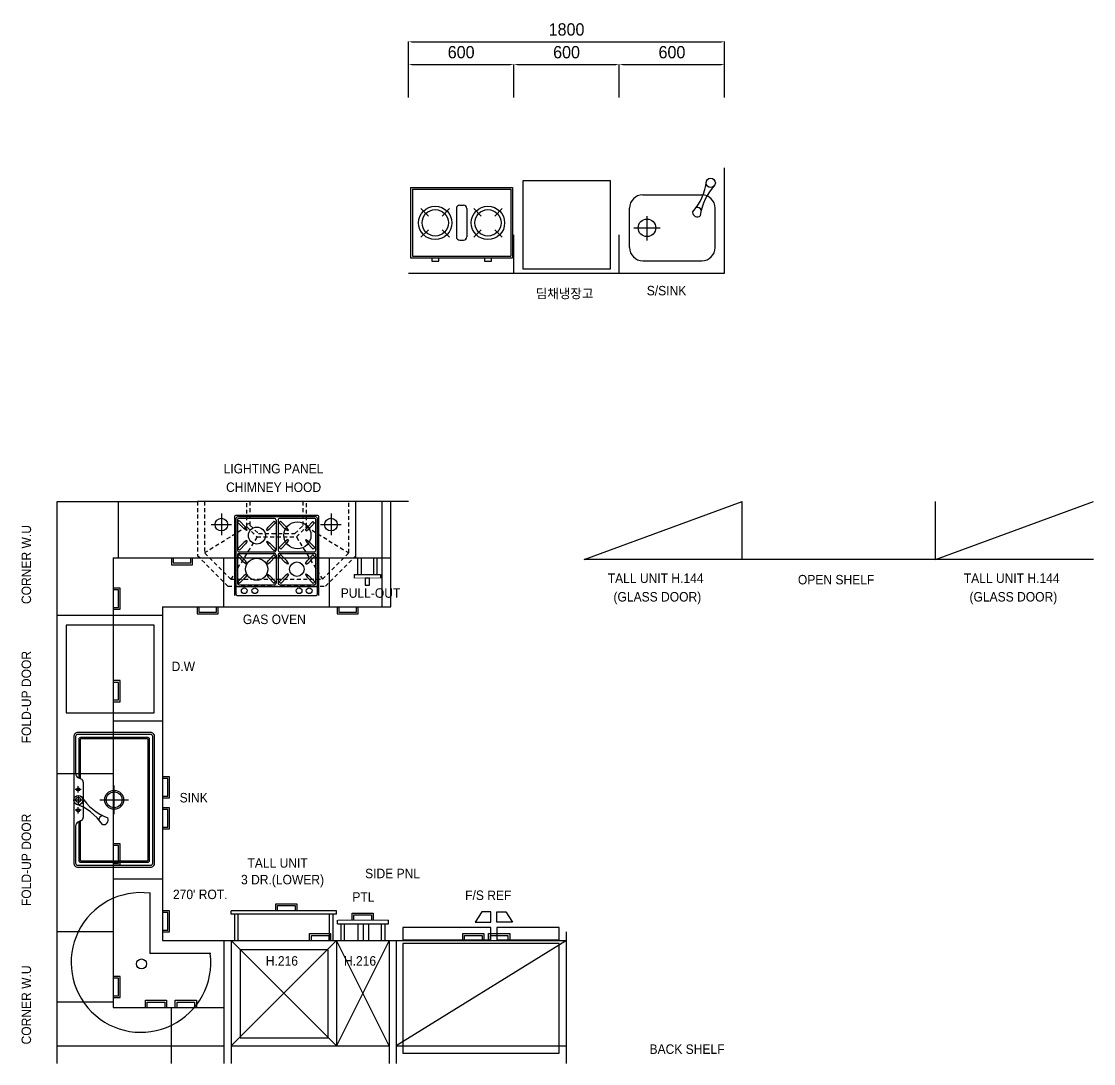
# Model space of a CAD drawing. Extents: x 0 to 79700, y -68 to 28499.
# Drawn here: x 32036 to 38139, y 15635 to 21568 of the extents above; entities that cross this region are included whole.
import ezdxf

# ---------------------------------------------------------------- set-up
doc = ezdxf.new("R2010")
doc.units = 0
doc.header["$LTSCALE"] = 50
doc.header["$MEASUREMENT"] = 0
doc.header["$PDMODE"] = 3
doc.linetypes.add('HD', pattern=[2.5, 1.5, -1])
doc.linetypes.add('HIDDEN2', pattern=[0.1875, 0.125, -0.0625])
doc.layers.get('0').update_dxf_attribs({"linetype": 'CONTINUOUS'})
doc.layers.get('DEFPOINTS').update_dxf_attribs({"linetype": 'CONTINUOUS'})
for name, color, linetype in [('2F', 4, 'CONTINUOUS'), ('COL', 7, 'CONTINUOUS'), ('DOOR', 4, 'CONTINUOUS'), ('ELE-W', 7, 'CONTINUOUS'), ('HT', 9, 'CONTINUOUS'), ('WALL', 2, 'CONTINUOUS')]:
    doc.layers.add(name, color=color, linetype=linetype)
doc.styles.add('돋움', font='')
doc.styles.get('돋움').set_extended_font_data('Dotum')
doc.dimstyles.new('KS', dxfattribs={"dimtxt": 70, "dimasz": 20, "dimexe": 1.2, "dimexo": 500, "dimtad": 0, "dimtoh": 1, "dimdec": 4, "dimdsep": 46, "dimtxsty": '돋움', "dimcen": 2.5, "dimadec": 0, "dimazin": 0, "dimtfac": 1, "dimtdec": 4, "dimtix": 1, "dimtmove": 1, "dimatfit": 3, "dimfxl": 1, "dimtvp": 1, "dimtolj": 1, "dimtzin": 0, "dimarcsym": 0})

# ---------------------------------------------------------------- blocks, each defined once
blk = doc.blocks.new('DW')
at = {"color": 7, "linetype": 'HIDDEN2', "ltscale": 500}
for p, q in [((500, 500), (0, 500)), ((0, 500), (0, 0)), ((500, 0), (500, 500)), ((0, 0), (500, 0))]:
    blk.add_line(p, q, dxfattribs=at)
blk = doc.blocks.new('HANDLE')
at = {"color": 7, "linetype": 'Continuous', "ltscale": 500}
for p, q in [((92.2, 69.1), (212.2, 69.1)), ((92.2, 29.1), (92.2, 69.1)), ((212.2, 69.1), (212.2, 29.1)), ((102.2, 59.1), (202.2, 59.1)), ((102.2, 29.1), (102.2, 59.1)), ((202.2, 59.1), (202.2, 29.1))]:
    blk.add_line(p, q, dxfattribs=at)
blk = doc.blocks.new('SK1')
at = {"color": 7}
for p, q in [((-372.6, 207), (-372.6, -207)), ((-347.4, 189), (-347.4, -189)), ((347.4, -189), (347.4, 189)), ((372.6, -207), (372.6, 207)), ((0, 81), (0, -81)), ((-81, 0), (81, 0)), ((-360, -219.6), (360, -219.6)), ((-342, -194.4), (342, -194.4))]:
    blk.add_line(p, q, dxfattribs=at)
for p, q in [((-149.4, 219.6), (-360, 219.6)), ((-120.9, 194.4), (-342, 194.4)), ((-118, 187.5), (-124.5, 203)), ((-77.1, 204.7), (-41.7, 204.7)), ((-59.4, 187), (-59.4, 222.5)), ((23.9, 204.7), (-23.9, 204.7)), ((0, 228.6), (0, 180.8)), ((41.7, 204.7), (77.1, 204.7)), ((59.4, 187), (59.4, 222.5)), ((118, 187.5), (124.5, 203)), ((342, 194.4), (120.9, 194.4)), ((360, 219.6), (149.4, 219.6)), ((101.4, 176.4), (-101.4, 176.4))]:
    blk.add_line(p, q)
blk.add_lwpolyline([(-383.4, -207, 0.414214), (-360, -230.4), (360, -230.4, 0.414214), (383.4, -207), (383.4, 207, 0.414214), (360, 230.4), (-360, 230.4, 0.414214), (-383.4, 207)], format="xyb", close=True, dxfattribs=at)
for points in [[(-123.9, 201.6), (-345.6, 201.6, 0.414214), (-354.6, 192.6), (-354.6, -192.6, 0.414214), (-345.6, -201.6)], [(-345.6, -201.6), (345.6, -201.6, 0.414214), (354.6, -192.6), (354.6, 192.6, 0.414214), (345.6, 201.6), (123.9, 201.6, 0.414214)]]:
    blk.add_lwpolyline(points, format="xyb", dxfattribs=at)
for centre, radius in [((-59.4, 204.7), 9), ((0, 204.7), 14.4), ((59.4, 204.7), 9)]:
    blk.add_circle(centre, radius)
for radius in [54, 45]:
    blk.add_circle((0, 0), radius, dxfattribs=at)
for centre, radius, start, end in [((-360, 207), 12.6, 90, 180), ((-342, 189), 5.4, 90, 180), ((-149.4, 192.6), 27, 22.61986, 90), ((-101.4, 194.4), 18, 202.61986, 270), ((101.4, 194.4), 18, 270, 337.38014), ((149.4, 192.6), 27, 90, 157.38014), ((342, 189), 5.4, 0, 90), ((360, 207), 12.6, 0, 90)]:
    blk.add_arc(centre, radius, start, end)
for centre, radius, start, end in [((-360, -207), 12.6, 180, 270), ((-342, -189), 5.4, 180, 270), ((342, -189), 5.4, 270, 360), ((360, -207), 12.6, 270, 0)]:
    blk.add_arc(centre, radius, start, end, dxfattribs=at)
blk = doc.blocks.new('SJ3')
at = {"color": 7, "linetype": 'Continuous', "ltscale": 500}
blk.add_circle((43.4, 306.7), 29.4, dxfattribs=at)
for centre, radius, start, end in [((-335.8, 358.5), 354.7, 318.14773, 353.56206), ((328.1, 50.7), 354.7, 136.6988, 172.11313), ((-42.2, 121.9), 29.4, 27.99351, 102.26735), ((-42.2, 121.9), 29.4, 180, 310.26086)]:
    blk.add_arc(centre, radius, start, end, dxfattribs=at)
blk = doc.blocks.new('REF-F')
at = {"color": 7, "linetype": 'HIDDEN2', "ltscale": 500}
for p, q in [((449, 804.5), (410.7, 744.4)), ((500, 804.5), (449, 804.5)), ((500, 744.4), (500, 804.5)), ((535, 804.5), (586, 804.5)), ((535, 744.4), (535, 804.5)), ((586, 804.5), (624.3, 744.4)), ((410.7, 744.4), (500, 744.4)), ((624.3, 744.4), (535, 744.4)), ((500, 714.4), (0, 714.4)), ((0, 714.4), (0, 644.4)), ((500, 644.4), (500, 714.4)), ((889, 714.4), (535, 714.4)), ((535, 714.4), (535, 644.4)), ((889, 644.4), (889, 714.4)), ((0, 644.4), (500, 644.4)), ((889, 624.4), (0, 624.4)), ((0, 624.4), (0, 0)), ((535, 644.4), (889, 644.4)), ((889, 0), (889, 624.4)), ((0, 0), (889, 0))]:
    blk.add_line(p, q, dxfattribs=at)
blk = doc.blocks.new('PTL')
at = {"color": 7, "linetype": 'Continuous'}
for p, q in [((-20, 96), (-20, 116)), ((-20, 96), (270.1, 96)), ((0, 0), (0, 96)), ((20, 0), (20, 96)), ((230.1, 0), (230.1, 96)), ((250.1, 0), (250.1, 96)), ((270.1, 96), (270.1, 116))]:
    blk.add_line(p, q, dxfattribs=at)
at = {"color": 7, "linetype": 'Continuous', "ltscale": 500}
for p, q in [((95, 96), (95, 0)), ((125, 96), (125, 0)), ((155, 96), (155, 0))]:
    blk.add_line(p, q, dxfattribs=at)
at = {"color": 7, "linetype": 'Continuous', "const_width": 5}
blk.add_lwpolyline([(-20, 116), (270.1, 116)], dxfattribs=at)
blk = doc.blocks.new('D60')
at = {"color": 7, "linetype": 'Continuous'}
for p, q in [((-59.3, 250.3), (90.7, 250.3)), ((90.7, -329.7), (90.7, 270.3)), ((90.7, 270.3), (110.7, 270.3)), ((110.7, -329.7), (110.7, 270.3)), ((-59.3, 230.3), (90.7, 230.3)), ((-59.3, -289.7), (90.7, -289.7)), ((-59.3, -309.7), (90.7, -309.7)), ((90.7, -329.7), (110.7, -329.7))]:
    blk.add_line(p, q, dxfattribs=at)
blk = doc.blocks.new('*D79')
at = {"color": 0, "linetype": 'Continuous', "lineweight": -2, "transparency": 16777216}
for p, q in [((34239.3, 21135.2), (34239.3, 21453.1)), ((34259.3, 21451.9), (36019.3, 21451.9)), ((36039.3, 21135.2), (36039.3, 21453.1))]:
    blk.add_line(p, q, dxfattribs=at)
at = {"color": 0, "linetype": 'Continuous', "transparency": 16777216}
for points in [[(34259.3, 21455.2), (34259.3, 21448.6), (34239.3, 21451.9)], [(36019.3, 21455.2), (36019.3, 21448.6), (36039.3, 21451.9)]]:
    blk.add_solid(points, dxfattribs=at)
at = {"layer": 'DEFPOINTS', "color": 0, "linetype": 'Continuous', "transparency": 16777216}
for p in [(36039.3, 21451.9), (34239.3, 20135.2), (36039.3, 20135.2)]:
    blk.add_point(p, dxfattribs=at)
at = {"color": 0, "linetype": 'Continuous', "transparency": 16777216, "insert": (35139.3, 21522), "char_height": 70, "attachment_point": 5, "style": '돋움'}
blk.add_mtext('\\A1;1800', dxfattribs=at)
blk = doc.blocks.new('*D80')
at = {"color": 0, "linetype": 'Continuous', "lineweight": -2, "transparency": 16777216}
for p, q in [((34239.3, 21135.2), (34239.3, 21323.5)), ((34259.3, 21322.3), (34819.3, 21322.3)), ((34839.3, 21135.2), (34839.3, 21323.5))]:
    blk.add_line(p, q, dxfattribs=at)
at = {"color": 0, "linetype": 'Continuous', "transparency": 16777216}
for points in [[(34259.3, 21325.6), (34259.3, 21318.9), (34239.3, 21322.3)], [(34819.3, 21325.6), (34819.3, 21318.9), (34839.3, 21322.3)]]:
    blk.add_solid(points, dxfattribs=at)
at = {"layer": 'DEFPOINTS', "color": 0, "linetype": 'Continuous', "transparency": 16777216}
for p in [(34839.3, 21322.3), (34239.3, 20135.2), (34839.3, 20135.2)]:
    blk.add_point(p, dxfattribs=at)
at = {"color": 0, "linetype": 'Continuous', "transparency": 16777216, "insert": (34539.3, 21392.4), "char_height": 70, "attachment_point": 5, "style": '돋움'}
blk.add_mtext('\\A1;600', dxfattribs=at)
blk = doc.blocks.new('*D81')
at = {"color": 0, "linetype": 'Continuous', "lineweight": -2, "transparency": 16777216}
for p, q in [((34859.3, 21322.3), (35419.3, 21322.3)), ((35439.3, 21135.2), (35439.3, 21323.5))]:
    blk.add_line(p, q, dxfattribs=at)
at = {"color": 0, "linetype": 'Continuous', "transparency": 16777216}
for points in [[(34859.3, 21325.6), (34859.3, 21318.9), (34839.3, 21322.3)], [(35419.3, 21325.6), (35419.3, 21318.9), (35439.3, 21322.3)]]:
    blk.add_solid(points, dxfattribs=at)
at = {"layer": 'DEFPOINTS', "color": 0, "linetype": 'Continuous', "transparency": 16777216}
for p in [(35439.3, 21322.3), (34839.3, 20135.2), (35439.3, 20135.2)]:
    blk.add_point(p, dxfattribs=at)
at = {"color": 0, "linetype": 'Continuous', "transparency": 16777216, "insert": (35139.3, 21392.4), "char_height": 70, "attachment_point": 5, "style": '돋움'}
blk.add_mtext('\\A1;600', dxfattribs=at)
blk = doc.blocks.new('*D82')
at = {"color": 0, "linetype": 'Continuous', "lineweight": -2, "transparency": 16777216}
for p, q in [((35459.3, 21322.3), (36019.3, 21322.3)), ((36039.3, 21135.2), (36039.3, 21323.5))]:
    blk.add_line(p, q, dxfattribs=at)
at = {"color": 0, "linetype": 'Continuous', "transparency": 16777216}
for points in [[(35459.3, 21325.6), (35459.3, 21318.9), (35439.3, 21322.3)], [(36019.3, 21325.6), (36019.3, 21318.9), (36039.3, 21322.3)]]:
    blk.add_solid(points, dxfattribs=at)
at = {"layer": 'DEFPOINTS', "color": 0, "linetype": 'Continuous', "transparency": 16777216}
for p in [(36039.3, 21322.3), (35439.3, 20135.2), (36039.3, 20135.2)]:
    blk.add_point(p, dxfattribs=at)
at = {"color": 0, "linetype": 'Continuous', "transparency": 16777216, "insert": (35739.3, 21392.4), "char_height": 70, "attachment_point": 5, "style": '돋움'}
blk.add_mtext('\\A1;600', dxfattribs=at)
blk = doc.blocks.new('SPOT')
at = {"linetype": 'HIDDEN2', "ltscale": 500}
for p, q in [((60.1, 63.4), (60.1, -60)), ((116.8, 0), (0, 0))]:
    blk.add_line(p, q, dxfattribs=at)
at = {"linetype": 'Continuous', "ltscale": 500}
blk.add_circle((59.3, 0.5), 36, dxfattribs=at)
blk = doc.blocks.new('D15')
at = {"color": 7, "linetype": 'Continuous'}
for p, q in [((0, 0), (96, 0)), ((96, 20), (116, 20)), ((96, -130), (96, 20)), ((0, -20), (96, -20)), ((0, -90), (96, -90)), ((0, -110), (96, -110)), ((96, -130), (116, -130))]:
    blk.add_line(p, q, dxfattribs=at)
at = {"color": 7, "linetype": 'Continuous', "const_width": 5}
blk.add_lwpolyline([(116, -130), (116, 20)], dxfattribs=at)

msp = doc.modelspace()

# ---------------------------------------------------------------- linework, layer by layer
at = {"color": 7, "linetype": 'Continuous', "ltscale": 500}
for p, q in [((36039.2751, 20135.15112), (36039.2751, 20735.15112)), ((34239.2751, 20135.15112), (36039.2751, 20135.15112)), ((32589.2751, 18515.15112), (32589.2751, 18835.15112)), ((33939.2751, 18515.15112), (33939.2751, 18835.15112)), ((34089.2751, 18515.15112), (34089.2751, 18835.15112)), ((35239.2751, 18505.15112), (36139.2751, 18835.15112)), ((37239.2751, 18505.15112), (38139.2751, 18835.15112)), ((32559.2751, 18515.15112), (32559.2751, 15955.15112)), ((32559.2751, 18515.15112), (34139.2751, 18515.15112)), ((32839.2751, 18235.15112), (32839.2751, 16335.15112)), ((32839.2751, 18235.15112), (34139.2751, 18235.15112)), ((32559.2751, 18185.15112), (32239.2751, 18185.15112)), ((32559.2751, 17285.15112), (32239.2751, 17285.15112)), ((32559.2751, 16385.15112), (32239.2751, 16385.15112)), ((32839.2751, 16335.15112), (35139.2751, 16335.15112)), ((33189.2751, 16335.15112), (33189.2751, 15635.15112)), ((33229.2751, 16335.15112), (33829.2751, 15735.15112)), ((33829.2751, 16335.15112), (33229.2751, 15735.15112)), ((33229.2751, 16335.15112), (33229.2751, 15635.15112)), ((34129.2751, 16335.15112), (33829.2751, 15735.15112)), ((34129.2751, 15735.15112), (33829.2751, 16335.15112)), ((33829.2751, 16335.15112), (33829.2751, 15735.15112)), ((34129.2751, 16335.15112), (34129.2751, 15635.15112)), ((35139.2751, 16335.15112), (34169.2751, 15735.15112)), ((34169.2751, 16335.15112), (34169.2751, 15635.15112)), ((32559.2751, 15985.15112), (32239.2751, 15985.15112)), ((32559.2751, 15955.15112), (33189.2751, 15955.15112)), ((32889.2751, 15955.15112), (32889.2751, 15635.15112)), ((32239.2751, 15735.15112), (33189.2751, 15735.15112)), ((33229.2751, 15735.15112), (34129.2751, 15735.15112)), ((34169.2751, 15735.15112), (35139.2751, 15735.15112))]:
    msp.add_line(p, q, dxfattribs=at)
at = {"color": 7, "linetype": 'HIDDEN2', "ltscale": 500}
for p, q in [((34839.2751, 20135.15112), (34839.2751, 20352.4755)), ((35439.2751, 20135.15112), (35439.2751, 20352.4755)), ((33189.2751, 18235.15112), (33189.2751, 18515.15112)), ((33789.2751, 18235.15112), (33789.2751, 18515.15112)), ((34089.2751, 18235.15112), (34089.2751, 18515.15112)), ((32839.2751, 18185.15112), (32559.2751, 18185.15112)), ((32839.2751, 17585.15112), (32559.2751, 17585.15112)), ((32839.2751, 16685.15112), (32559.2751, 16685.15112))]:
    msp.add_line(p, q, dxfattribs=at)
at = {"color": 252, "linetype": 'Continuous', "ltscale": 500}
for p in [(32766.87854, 16608.39548), (33114.47677, 16260.79725)]:
    msp.add_line(p, (32766.87854, 16260.79725), dxfattribs=at)
at = {"color": 7, "linetype": 'Continuous'}
msp.add_lwpolyline([(33992.34383, 18359.15112), (34017.34383, 18359.15112), (34017.34383, 18399.15112), (33992.34383, 18399.15112)], close=True, dxfattribs=at)
at = {"color": 252, "linetype": 'Continuous', "ltscale": 500}
msp.add_circle((32719.70064, 16202.33784), 28.3393, dxfattribs=at)
msp.add_arc((32716.87854, 16210.79725), 397.59823, 82.775636829, 7.224363171, dxfattribs=at)
at = {"layer": '2F'}
for p, q in [((34251.97609, 20622.36759), (34251.97609, 20222.36759)), ((34251.97609, 20622.36759), (34831.97609, 20622.36759)), ((34261.97609, 20612.36759), (34261.97609, 20232.36759)), ((34261.97609, 20612.36759), (34821.97609, 20612.36759)), ((34821.97609, 20612.36759), (34821.97609, 20232.36759)), ((34831.97609, 20622.36759), (34831.97609, 20222.36759)), ((35572.96907, 20580.52728), (35910.07792, 20580.52728)), ((34531.97609, 20522.36759), (34551.97609, 20522.36759)), ((34310.65881, 20502.68487), (34353.08522, 20460.25846)), ((34430.86696, 20460.25846), (34473.29337, 20502.68487)), ((34511.97609, 20502.36759), (34511.97609, 20342.36759)), ((34571.97609, 20502.36759), (34571.97609, 20342.36759)), ((34610.65881, 20502.68487), (34653.08522, 20460.25846)), ((34730.86696, 20460.25846), (34773.29337, 20502.68487)), ((35497.96907, 20280.52728), (35497.96907, 20505.52728)), ((35596.96907, 20460.02728), (35596.96907, 20321.02728)), ((35985.07792, 20280.52728), (35985.07792, 20505.52728)), ((35522.96907, 20393.02728), (35672.96907, 20393.02728)), ((34310.65881, 20340.05031), (34353.08522, 20382.47672)), ((34430.86696, 20382.47672), (34473.29337, 20340.05031)), ((34610.65881, 20340.05031), (34653.08522, 20382.47672)), ((34730.86696, 20382.47672), (34773.29337, 20340.05031)), ((34531.97609, 20322.36759), (34551.97609, 20322.36759)), ((34251.97609, 20222.36759), (34831.97609, 20222.36759)), ((34261.97609, 20232.36759), (34821.97609, 20232.36759)), ((34371.97609, 20222.36759), (34371.97609, 20202.36759)), ((34371.97609, 20202.36759), (34411.97609, 20202.36759)), ((34411.97609, 20202.36759), (34411.97609, 20222.36759)), ((34671.97609, 20222.36759), (34671.97609, 20202.36759)), ((34671.97609, 20202.36759), (34711.97609, 20202.36759)), ((34711.97609, 20202.36759), (34711.97609, 20222.36759)), ((35572.96907, 20205.52728), (35910.07792, 20205.52728))]:
    msp.add_line(p, q, dxfattribs=at)
for centre, radius in [((34391.97609, 20421.36759), 95), ((34691.97609, 20421.36759), 95), ((34391.97609, 20421.36759), 75), ((34691.97609, 20421.36759), 75), ((35596.96907, 20393.02728), 50)]:
    msp.add_circle(centre, radius, dxfattribs=at)
for centre, radius, start, end in [((35572.96907, 20505.52728), 75, 90, 180), ((35910.07792, 20505.52728), 75, 0, 90), ((34531.97609, 20502.36759), 20, 90, 180), ((34551.97609, 20502.36759), 20, 0, 90), ((34531.97609, 20342.36759), 20, 180, 270), ((34551.97609, 20342.36759), 20, 270, 0), ((35572.96907, 20280.52728), 75, 180, 270), ((35910.07792, 20280.52728), 75, 270, 0)]:
    msp.add_arc(centre, radius, start, end, dxfattribs=at)
at = {"layer": 'COL'}
for p, q in [((34239.2751, 18835.15112), (33039.2751, 18835.15112)), ((34139.2751, 18235.15112), (34139.2751, 18835.15112))]:
    msp.add_line(p, q, dxfattribs=at)
at = {"layer": 'DOOR'}
for p, q in [((36139.2751, 18505.15112), (36139.2751, 18835.15112)), ((37239.2751, 18505.15112), (37239.2751, 18835.15112)), ((38139.2751, 18505.15112), (35239.2751, 18505.15112))]:
    msp.add_line(p, q, dxfattribs=at)
at = {"layer": 'ELE-W', "color": 11}
for p, q in [((33249.08148, 18746.23927), (33249.08145, 18300.68886)), ((33257.18148, 18738.13927), (33257.18145, 18308.78886)), ((33720.46877, 18755.23924), (33258.08148, 18755.23927)), ((33712.36877, 18747.13924), (33266.18148, 18747.13927)), ((33476.71705, 18738.13926), (33275.18148, 18738.13927)), ((33703.34626, 18738.13924), (33506.44368, 18738.13925)), ((33721.36874, 18308.78883), (33721.36877, 18738.13924)), ((33729.46874, 18300.68883), (33729.46877, 18746.23924)), ((33266.18148, 18729.13927), (33266.18147, 18557.02874)), ((33267.10749, 18717.56121), (33276.24473, 18726.23712)), ((33267.10749, 18717.56121), (33302.55949, 18680.37257)), ((33276.24473, 18726.23712), (33311.67943, 18689.06663)), ((33317.58527, 18669.8281), (33302.55949, 18680.37257)), ((33321.49382, 18673.55412), (33311.67943, 18689.06663)), ((33431.90521, 18673.55412), (33441.7196, 18689.06662)), ((33435.81375, 18669.82809), (33450.83954, 18680.37256)), ((33441.7196, 18689.06662), (33474.42516, 18723.37428)), ((33450.83954, 18680.37256), (33483.79101, 18714.93818)), ((33474.42516, 18723.37428), (33483.79101, 18714.93818)), ((33485.71705, 18729.13926), (33485.71703, 18557.02873)), ((33497.44368, 18729.13926), (33497.44367, 18557.02873)), ((33502.11944, 18715.23321), (33511.25668, 18723.90913)), ((33502.11944, 18715.23321), (33537.57144, 18678.04457)), ((33511.25668, 18723.90913), (33546.69138, 18686.73863)), ((33552.59722, 18667.5001), (33537.57144, 18678.04457)), ((33556.50577, 18671.22613), (33546.69138, 18686.73863)), ((33653.28416, 18671.22612), (33663.09855, 18686.73863)), ((33657.19271, 18667.5001), (33672.21849, 18678.04457)), ((33663.09855, 18686.73863), (33695.80411, 18721.04628)), ((33672.21849, 18678.04457), (33705.16997, 18712.61018)), ((33695.80411, 18721.04628), (33705.16997, 18712.61018)), ((33712.34624, 18557.02872), (33712.34625, 18729.13924)), ((33317.58527, 18669.8281), (33321.49382, 18673.55412)), ((33435.81375, 18669.82809), (33431.90521, 18673.55412)), ((33552.59721, 18618.66788), (33537.57143, 18608.12341)), ((33556.50576, 18614.94185), (33546.69137, 18599.42935)), ((33552.59721, 18618.66788), (33556.50576, 18614.94185)), ((33552.59722, 18667.5001), (33556.50577, 18671.22613)), ((33657.19271, 18667.5001), (33653.28416, 18671.22612)), ((33657.19271, 18618.66788), (33653.28416, 18614.94185)), ((33653.28416, 18614.94185), (33663.09855, 18599.42934)), ((33657.19271, 18618.66788), (33672.21849, 18608.1234)), ((33268.5797, 18566.6315), (33302.55948, 18602.2758)), ((33268.5797, 18566.6315), (33277.19925, 18557.41255)), ((33277.19925, 18557.41255), (33311.67942, 18593.58174)), ((33317.58526, 18612.82027), (33302.55948, 18602.2758)), ((33321.49381, 18609.09425), (33311.67942, 18593.58174)), ((33317.58526, 18612.82027), (33321.49381, 18609.09425)), ((33435.81375, 18608.73245), (33431.9052, 18605.00642)), ((33431.9052, 18605.00642), (33441.71959, 18589.49391)), ((33435.81375, 18608.73245), (33450.83953, 18598.18797)), ((33441.71959, 18589.49391), (33475.00204, 18554.58111)), ((33450.83953, 18598.18797), (33484.25353, 18563.13717)), ((33475.00204, 18554.58111), (33484.25353, 18563.13717)), ((33503.59165, 18572.47911), (33537.57143, 18608.12341)), ((33503.59165, 18572.47911), (33512.2112, 18563.26016)), ((33512.2112, 18563.26016), (33546.69137, 18599.42935)), ((33663.09855, 18599.42934), (33696.38099, 18564.51654)), ((33672.21849, 18608.1234), (33705.63249, 18573.0726)), ((33696.38099, 18564.51654), (33705.63249, 18573.0726)), ((33266.18147, 18530.02871), (33266.18146, 18370.46778)), ((33266.35722, 18525.12266), (33275.49446, 18533.79858)), ((33266.35722, 18525.12266), (33301.80922, 18487.93403)), ((33275.18147, 18548.02874), (33476.71703, 18548.02873)), ((33275.18147, 18539.02871), (33476.71703, 18539.0287)), ((33275.49446, 18533.79858), (33310.92916, 18496.62808)), ((33320.74355, 18481.11558), (33310.92916, 18496.62808)), ((33431.15494, 18481.11557), (33440.96933, 18496.62808)), ((33440.96933, 18496.62808), (33473.67489, 18530.93573)), ((33450.08927, 18487.93402), (33483.04074, 18522.49963)), ((33473.67489, 18530.93573), (33483.04074, 18522.49963)), ((33485.71703, 18530.0287), (33485.71702, 18370.46777)), ((33497.44367, 18530.0287), (33497.44366, 18370.46777)), ((33502.11943, 18525.12265), (33511.25666, 18533.79857)), ((33502.11943, 18525.12265), (33537.57142, 18487.93401)), ((33506.44367, 18548.02873), (33703.34624, 18548.02872)), ((33506.44367, 18539.0287), (33703.34624, 18539.02869)), ((33511.25666, 18533.79857), (33546.69137, 18496.62807)), ((33556.50575, 18481.11557), (33546.69137, 18496.62807)), ((33653.28415, 18481.11556), (33663.09854, 18496.62807)), ((33663.09854, 18496.62807), (33695.8041, 18530.93572)), ((33672.21848, 18487.93401), (33705.16995, 18522.49962)), ((33695.8041, 18530.93572), (33705.16995, 18522.49962)), ((33712.34623, 18370.46776), (33712.34624, 18530.02868)), ((33316.835, 18477.38955), (33301.80922, 18487.93403)), ((33316.835, 18477.38955), (33320.74355, 18481.11558)), ((33435.06349, 18477.38955), (33431.15494, 18481.11557)), ((33435.06349, 18477.38955), (33450.08927, 18487.93402)), ((33552.59721, 18477.38954), (33537.57142, 18487.93401)), ((33552.59721, 18477.38954), (33556.50575, 18481.11557)), ((33657.1927, 18477.38954), (33653.28415, 18481.11556)), ((33657.1927, 18477.38954), (33672.21848, 18487.93401)), ((33267.82943, 18376.91816), (33301.80922, 18412.56246)), ((33267.82943, 18376.91816), (33276.44899, 18367.69921)), ((33276.44899, 18367.69921), (33310.92916, 18403.8684)), ((33316.835, 18423.10693), (33301.80922, 18412.56246)), ((33320.74354, 18419.3809), (33310.92916, 18403.8684)), ((33316.835, 18423.10693), (33320.74354, 18419.3809)), ((33435.06348, 18423.10692), (33431.15494, 18419.3809)), ((33431.15494, 18419.3809), (33440.96932, 18403.86839)), ((33435.06348, 18423.10692), (33450.08927, 18412.56245)), ((33440.96932, 18403.86839), (33474.25177, 18368.95558)), ((33450.08927, 18412.56245), (33483.50326, 18377.51165)), ((33474.25177, 18368.95558), (33483.50326, 18377.51165)), ((33503.59163, 18376.91815), (33537.57142, 18412.56245)), ((33503.59163, 18376.91815), (33512.21119, 18367.69919)), ((33512.21119, 18367.69919), (33546.69136, 18403.86839)), ((33552.5972, 18423.10692), (33537.57142, 18412.56245)), ((33556.50575, 18419.38089), (33546.69136, 18403.86839)), ((33552.5972, 18423.10692), (33556.50575, 18419.38089)), ((33657.19269, 18423.10691), (33653.28415, 18419.38089)), ((33653.28415, 18419.38089), (33663.09853, 18403.86838)), ((33657.19269, 18423.10691), (33672.21847, 18412.56244)), ((33663.09853, 18403.86838), (33696.38098, 18368.95557)), ((33672.21847, 18412.56244), (33705.63247, 18377.51164)), ((33696.38098, 18368.95557), (33705.63247, 18377.51164)), ((33257.09713, 18351.6423), (33721.98083, 18351.6423)), ((33275.18145, 18361.46778), (33476.71702, 18361.46777)), ((33506.44366, 18361.46777), (33703.34623, 18361.46776)), ((33265.28145, 18300.68886), (33713.26874, 18300.68883))]:
    msp.add_line(p, q, dxfattribs=at)
for centre, radius in [((33376.63092, 18641.04007), 48.43305), ((33607.34998, 18642.40268), 77.29528), ((33375.26758, 18449.56693), 62.8713), ((33604.21339, 18449.56692), 41.05618), ((33304.81251, 18327.11545), 16.35953), ((33364.79747, 18327.11545), 16.35953), ((33617.00708, 18327.11545), 16.35953), ((33674.26545, 18327.11545), 16.35953)]:
    msp.add_circle(centre, radius, dxfattribs=at)
for centre, radius, start, end in [((33258.08148, 18746.23927), 9, 89.999996455, 179.999996455), ((33266.18148, 18738.13927), 9, 89.999996455, 179.999996461), ((33275.18148, 18729.13927), 9, 89.999996455, 179.999996461), ((33476.71705, 18729.13926), 9, 359.999996461, 89.999996455), ((33506.44368, 18729.13925), 9, 89.999996455, 179.999996461), ((33703.34625, 18729.13924), 9, 359.999996445, 89.999996455), ((33712.36877, 18738.13924), 9, 359.999996445, 89.999996455), ((33720.46877, 18746.23924), 9, 359.999996455, 89.999996455), ((33275.18147, 18557.02874), 9, 179.999996461, 269.999996452), ((33476.71703, 18557.02873), 9, 269.999996452, 359.999996461), ((33506.44367, 18557.02873), 9, 179.999996461, 269.999996452), ((33703.34624, 18557.02872), 9, 269.999996452, 359.999996445), ((33275.18147, 18530.02871), 9, 89.999996452, 179.999996461), ((33476.71703, 18530.0287), 9, 359.999996461, 89.999996452), ((33506.44367, 18530.0287), 9, 89.999996452, 179.999996461), ((33703.34624, 18530.02869), 9, 359.999996445, 89.999996452), ((33275.18146, 18370.46778), 9, 179.999996461, 269.999996452), ((33476.71702, 18370.46777), 9, 269.999996452, 359.999996461), ((33506.44366, 18370.46777), 9, 179.999996461, 269.999996452), ((33703.34623, 18370.46776), 9, 269.999996452, 359.999996445), ((33265.28145, 18308.78886), 8.1, 179.999996455, 269.999996452), ((33713.26874, 18308.78883), 8.1, 269.999996458, 359.999996452)]:
    msp.add_arc(centre, radius, start, end, dxfattribs=at)
at = {"layer": 'HT', "linetype": 'HD', "ltscale": 0.3}
for p, q in [((33039.2751, 18835.15112), (33039.2751, 18525.61)), ((33079.2751, 18835.15112), (33079.2751, 18542.17854)), ((33319.2751, 18690.91), (33319.2751, 18835.15112)), ((33339.2751, 18699.19427), (33339.2751, 18835.15112)), ((33639.2751, 18699.19427), (33639.2751, 18835.15112)), ((33659.2751, 18690.91), (33659.2751, 18835.15112)), ((33899.2751, 18542.17854), (33899.2751, 18835.15112)), ((33939.2751, 18525.61), (33939.2751, 18835.15112)), ((33319.2751, 18690.91), (33079.2751, 18542.17854)), ((33319.2751, 18690.91), (33377.2751, 18632.91)), ((33339.2751, 18699.19427), (33385.55937, 18652.91)), ((33592.99083, 18652.91), (33639.2751, 18699.19427)), ((33601.2751, 18632.91), (33659.2751, 18690.91)), ((33659.2751, 18690.91), (33899.2751, 18542.17854)), ((33377.2751, 18632.91), (33228.54364, 18392.91)), ((33377.2751, 18632.91), (33601.2751, 18632.91)), ((33385.55937, 18652.91), (33592.99083, 18652.91)), ((33601.2751, 18632.91), (33750.00655, 18392.91)), ((33211.9751, 18352.91), (33039.2751, 18525.61)), ((33228.54364, 18392.91), (33079.2751, 18542.17854)), ((33750.00655, 18392.91), (33899.2751, 18542.17854)), ((33766.5751, 18352.91), (33939.2751, 18525.61)), ((33228.54364, 18392.91), (33750.00655, 18392.91)), ((33211.9751, 18352.91), (33766.5751, 18352.91))]:
    msp.add_line(p, q, dxfattribs=at)
at = {"layer": 'HT', "color": 11, "linetype": 'HD'}
for p, q in [((33339.2751, 18711.42397), (33319.2751, 18703.1397)), ((33639.2751, 18711.42397), (33659.2751, 18703.1397))]:
    msp.add_line(p, q, dxfattribs=at)
at = {"layer": 'WALL'}
for p, q in [((32239.2751, 15635.15112), (32239.2751, 18835.15112)), ((32239.2751, 18835.15112), (33039.2751, 18835.15112)), ((35139.2751, 15635.15112), (35139.2751, 16385.15112))]:
    msp.add_line(p, q, dxfattribs=at)

# ---------------------------------------------------------------- block references
at = {"color": 7, "linetype": 'Continuous', "ltscale": 500}
for name, p in [('DW', (34889.74332, 20159.77186)), ('SPOT', (33115.66493, 18702.90677)), ('SPOT', (33738.90722, 18702.90677)), ('DW', (32291.43147, 17631.78954)), ('HANDLE', (33391.7428, 16476.04361)), ('HANDLE', (33825.91238, 16422.04361)), ('REF-F', (34207.99683, 15695.1962)), ('PTL', (33856.20178, 16335.15112)), ('HANDLE', (33584.37192, 16306.04361)), ('HANDLE', (34456.65864, 16306.04361)), ('HANDLE', (34603.79132, 16306.04361)), ('DW', (33281.43147, 15781.78954)), ('HANDLE', (32649.922, 15926.04361)), ('HANDLE', (32819.87445, 15926.04361))]:
    msp.add_blockref(name, p, dxfattribs=at)
at = {"color": 7, "linetype": 'Continuous', "ltscale": 500, "xscale": 0.8999999999941792, "yscale": 0.8999999999941792, "zscale": 0.9}
msp.add_blockref('SJ3', (35920.83752, 20372.43456), dxfattribs=at)
at = {"color": 7, "linetype": 'Continuous', "ltscale": 500, "xscale": -1}
for p, rotation in [((32797.51101, 18544.25863), 180), ((32530.16759, 18129.31164), 270), ((32944.03725, 18264.25863), 180), ((33741.20753, 18264.25863), 180), ((32530.16759, 17603.07555), 270), ((32810.16759, 17055.41759), 270), ((32810.16759, 16879.03757), 270), ((32530.16759, 16673.67467), 270), ((32810.16759, 16292.84574), 270), ((32530.16759, 15918.27121), 270)]:
    msp.add_blockref('HANDLE', p, dxfattribs=dict(at, rotation=rotation))
at = {"color": 7, "linetype": 'Continuous', "ltscale": 500}
for name, p, rotation in [('D15', (34060.28708, 18515.15112), 270), ('SK1', (32564.23628, 17136.50295), 90), ('D60', (33500.99136, 16394.47511), 90)]:
    msp.add_blockref(name, p, dxfattribs=dict(at, rotation=rotation))
at = {"color": 7, "linetype": 'Continuous', "ltscale": 500, "xscale": 0.9000000000002454, "yscale": 0.8999999999941792, "zscale": 0.9000000000002454, "rotation": 76.6802793056531}
msp.add_blockref('SJ3', (32619.73297, 17033.69158), dxfattribs=at)

# ---------------------------------------------------------------- texts
at = {"linetype": 'Continuous', "ltscale": 500, "style": '돋움', "width": 0.970874}
for s, height, p in [('딤채냉장고', 54.028845, (34963.36691, 19991.8018)), ('S/SINK', 54.028845, (35596.04322, 20008.40192)), ('LIGHTING PANEL', 54.0288447, (33187.17738, 18994.88168)), ('CHIMNEY HOOD', 54.0288447, (33201.12867, 18889.24187)), ('TALL UNIT H.144', 54.0288447, (35373.85692, 18371.13794)), ('OPEN SHELF', 54.028845, (36456.40922, 18363.00519)), ('TALL UNIT H.144', 54.0288447, (37400.59004, 18371.13794)), ('PULL-OUT', 54.028845, (33853.83835, 18286.85543)), ('(GLASS DOOR)', 54.0288447, (35406.41484, 18265.41146)), ('(GLASS DOOR)', 54.0288447, (37433.14797, 18265.41146)), ('GAS OVEN', 54.028845, (33296.71499, 18137.21124)), ('D.W', 54.028845, (32891.19565, 17869.26587)), ('SINK', 54.028845, (32936.82889, 17121.7568)), ('TALL UNIT', 54.028845, (33322.8685, 16750.20614)), ('SIDE PNL', 54.028845, (33992.70915, 16690.28617)), ('3 DR.(LOWER)', 54.0288447, (33286.36625, 16655.37825)), ("270' ROT.", 54.028845, (32898.86592, 16571.3799)), ('PTL', 54.028845, (33920.01066, 16556.79097)), ('F/S REF', 54.028845, (34562.14412, 16566.28049)), ('H.216', 54.028845, (33427.4998, 16192.63088)), ('H.216', 54.028845, (33872.18273, 16192.63088)), ('BACK SHELF', 54.028845, (35611.69676, 15690.24504))]:
    msp.add_text(s, height=height, dxfattribs=at).set_placement(p)
for s, height, p in [('CORNER W.U', 54.028845, (32091.20394, 18251.09419)), ('FOLD-UP DOOR', 54.0288447, (32091.20394, 17458.14562)), ('FOLD-UP DOOR', 54.0288447, (32091.20394, 16531.75036)), ('CORNER W.U', 54.028845, (32091.20394, 15743.94969))]:
    msp.add_text(s, height=height, rotation=90, dxfattribs=at).set_placement(p)

# ---------------------------------------------------------------- dimensions: what is measured, and where the dimension line sits
at = {"color": 7, "linetype": 'Continuous', "ltscale": 500}
for base, p1, p2, override, picture, middle in [((36039.2751, 21451.90133), (34239.2751, 20135.15112), (36039.2751, 20135.15112), {"dimexo": 1000}, '*D79', (35139.2751, 21521.99631)), ((34839.2751, 21322.2758), (34239.2751, 20135.15112), (34839.2751, 20135.15112), {"dimexo": 1000}, '*D80', (34539.2751, 21392.37078)), ((35439.2751, 21322.2758), (34839.2751, 20135.15112), (35439.2751, 20135.15112), {"dimexo": 1000, "dimse1": 1}, '*D81', (35139.2751, 21392.37078)), ((36039.2751, 21322.2758), (35439.2751, 20135.15112), (36039.2751, 20135.15112), {"dimexo": 1000, "dimse1": 1}, '*D82', (35739.2751, 21392.37078))]:
    dim = msp.add_linear_dim(base=base, p1=p1, p2=p2, dimstyle='KS', override=override, dxfattribs=at)
    dim.commit()
    dim.dimension.update_dxf_attribs({"geometry": picture, "text_midpoint": middle})

doc.saveas('drawing.dxf')
